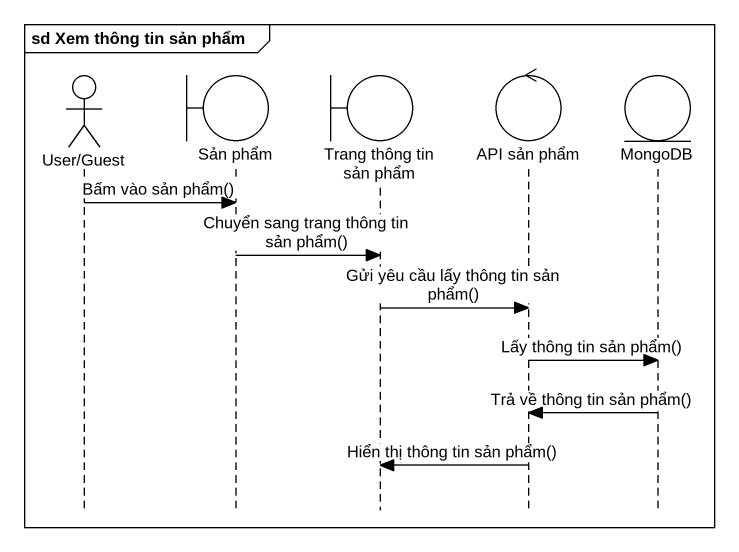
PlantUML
@startuml
mainframe sd Xem thông tin sản phẩm
hide footbox
actor "User/Guest" as User_Guest
boundary "Sản phẩm" as Sản_phẩm
boundary "Trang thông tin sản phẩm" as Trang_thông_tin_sản_phẩm
control "API sản phẩm" as API_sản_phẩm
entity MongoDB

User_Guest -> Sản_phẩm : Bấm vào sản phẩm()
Sản_phẩm -> Trang_thông_tin_sản_phẩm : Chuyển sang trang thông tin sản phẩm()
Trang_thông_tin_sản_phẩm -> API_sản_phẩm : Gửi yêu cầu lấy thông tin sản phẩm()
API_sản_phẩm -> MongoDB : Lấy thông tin sản phẩm()
MongoDB -> API_sản_phẩm : Trả về thông tin sản phẩm()
API_sản_phẩm -> Trang_thông_tin_sản_phẩm : Hiển thị thông tin sản phẩm()
@enduml
